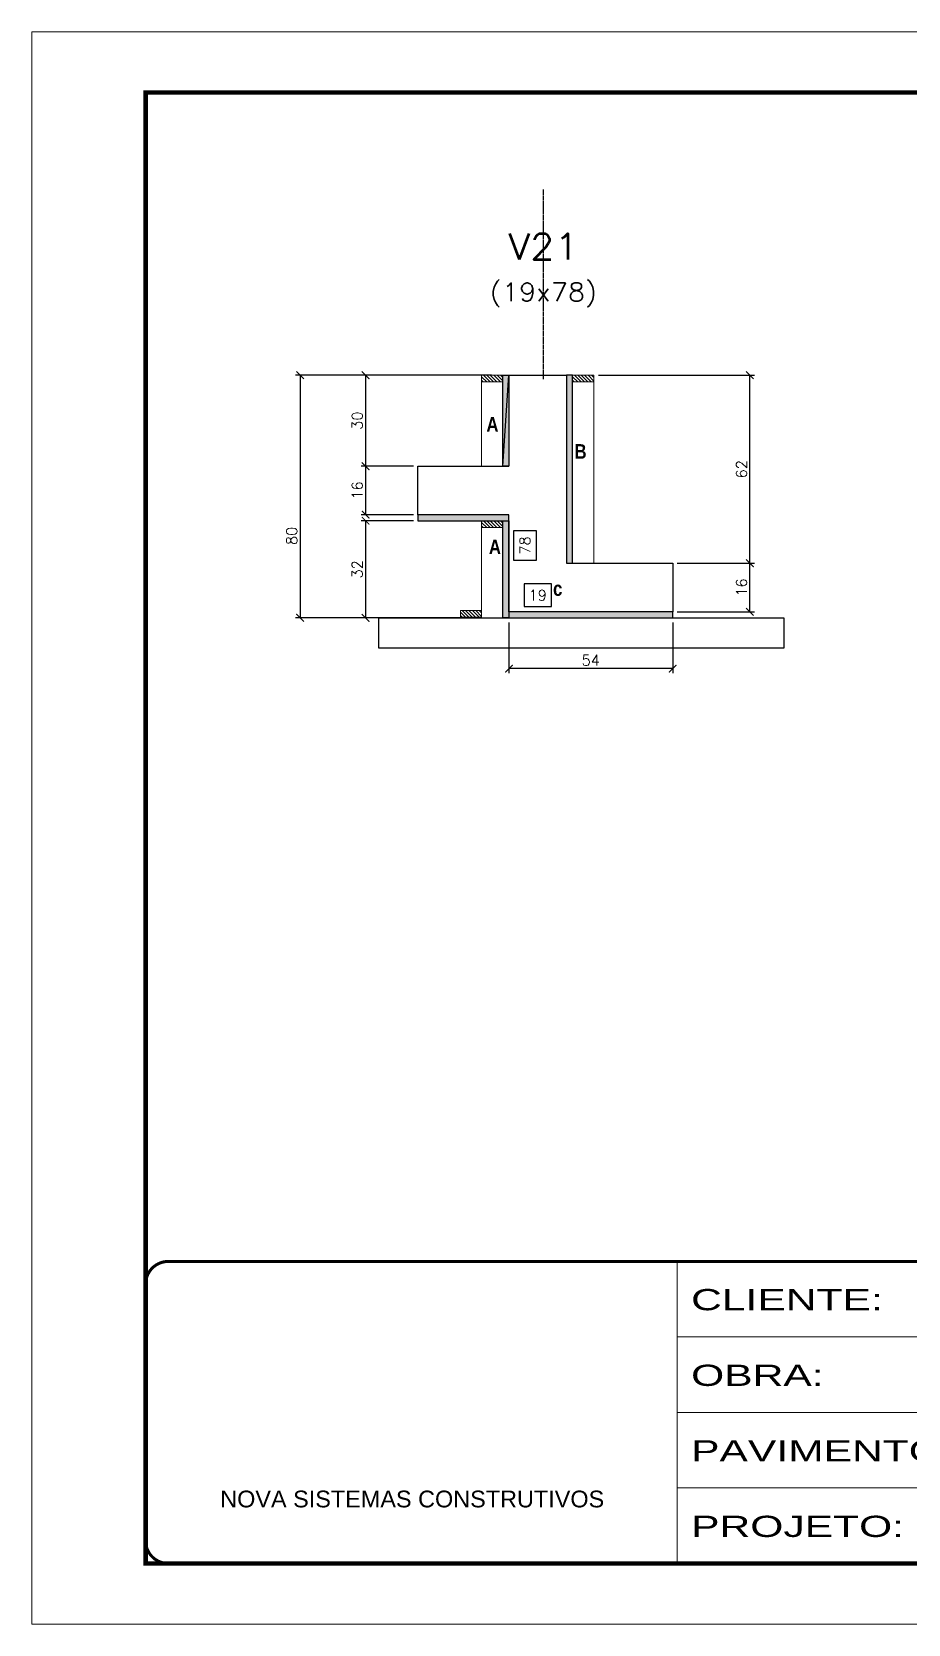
# Model space of a CAD drawing. Extents: x -10448 to -1189, y -11772 to 17235.
# Drawn here: x -5680 to -5102, y 7754 to 8804 of the extents above; entities that cross this region are included whole.
import ezdxf
from ezdxf.enums import TextEntityAlignment as Align

# ---------------------------------------------------------------- set-up
doc = ezdxf.new("R2010")
doc.units = 0
for name, pattern in [('CONTINUO', [0]), ('DASHED', [0.75, 0.5, -0.25]), ('HIDDEN', [0.375, 0.25, -0.125])]:
    doc.linetypes.add(name, pattern=pattern)
for name, color, linetype in [('barrote', 251, 'Continuous'), ('COTA', 241, 'Continuous'), ('Cota Seção (2x)', 4, 'Continuous'), ('detalhes', 4, 'Continuous'), ('Painéis', 200, 'Continuous'), ('Texto de Titulo', 7, 'Continuous'), ('Texto Qtd Sarr', 242, 'Continuous')]:
    doc.layers.add(name, color=color, linetype=linetype)
for name, color, linetype, lineweight in [('CONCRETO', 251, 'Continuous', 25), ('Folhas', 255, 'Continuous', 9), ('Hachura', 251, 'Continuous', 9), ('Madeira', 126, 'Continuous', 18), ('SARRAFO DE PRESSAO', 251, 'DASHED', 9), ('Texto Seção', 7, 'Continuous', 15)]:
    doc.layers.add(name, color=color, linetype=linetype, lineweight=lineweight)
doc.styles.add('ARIAL', font='arial.ttf')
doc.styles.add('Romans', font='romans.shx')
doc.styles.add('TECNICA', font='techb___.ttf', dxfattribs={"height": 10})
doc.styles.add('Tecnologia', font='')
doc.styles.get('Tecnologia').set_extended_font_data('Forgotten Futurist')
doc.dimstyles.new('Cota Seção (2x)', dxfattribs={"dimtxt": 7, "dimasz": 5, "dimexe": 3, "dimexo": 3, "dimgap": 2, "dimtad": 3, "dimdec": 1, "dimlfac": 0.5, "dimzin": 12, "dimdsep": 46, "dimtxsty": 'Romans', "dimblk": 'ARCHTICK', "dimcen": 0, "dimclrd": 4, "dimclre": 4, "dimclrt": 1, "dimadec": 1, "dimazin": 3, "dimtfac": 1, "dimtdec": 1, "dimtmove": 0, "dimatfit": 3, "dimldrblk": 'OBLIQUE', "dimfxl": 1, "dimtolj": 1, "dimtzin": 12, "dimarcsym": 0})
doc.dimstyles.new('Cota Seção interna', dxfattribs={"dimtxt": 7, "dimasz": 6, "dimexe": 0.18, "dimexo": 2, "dimgap": -4, "dimtad": 3, "dimdec": 1, "dimlfac": 0.5, "dimzin": 12, "dimdsep": 46, "dimtxsty": 'Romans', "dimblk": 'ARCHTICK', "dimcen": 0.09, "dimse1": 1, "dimse2": 1, "dimsd1": 1, "dimsd2": 1, "dimclrd": 180, "dimclre": 5, "dimclrt": 1, "dimadec": 0, "dimazin": 3, "dimtfac": 1, "dimtdec": 1, "dimtofl": 0, "dimtmove": 0, "dimatfit": 3, "dimldrblk": 'ARCHTICK', "dimfxl": 1, "dimtolj": 1, "dimtzin": 0, "dimarcsym": 0})

# ---------------------------------------------------------------- blocks, each defined once
blk = doc.blocks.new('9999999999')
at = {"color": 30, "linetype": 'CONTINUO'}
for p, q in [((98564.6, 34230.2), (98564.6, 34429.4)), ((98564.6, 34379.6), (99584, 34379.6)), ((98564.6, 34329.8), (99488, 34329.8)), ((98564.6, 34280), (99488, 34280))]:
    blk.add_line(p, q, dxfattribs=at)
at = {"color": 30, "linetype": 'CONTINUO', "const_width": 2}
blk.add_lwpolyline([(99584, 34230.2), (99584, 34414.4, 0.414214), (99569, 34429.4), (98229, 34429.4, 0.414214), (98214, 34414.4), (98214, 34245.2, 0.414214), (98229, 34230.2), (99584, 34230.2)], format="xyb", dxfattribs=at)
at = {"layer": 'Folhas'}
blk.add_lwpolyline([(98139, 34190.2), (99624, 34190.2), (99624, 35240.2), (98139, 35240.2)], close=True, dxfattribs=at)
at = {"layer": 'Folhas', "color": 30, "const_width": 3}
blk.add_lwpolyline([(98214, 34230.2), (99584, 34230.2), (99584, 35200.2), (98214, 35200.2)], close=True, dxfattribs=at)
at = {"color": 7, "linetype": 'Continuous', "ltscale": 5, "style": 'ARIAL'}
blk.add_text('NOVA SISTEMAS CONSTRUTIVOS', height=11.059, dxfattribs=at).set_placement((98263.2, 34267.2))
at = {"layer": 'Folhas', "color": 7, "style": 'Tecnologia', "width": 1.5}
for s, p in [('CLIENTE:', (98573.7, 34397.2)), ('OBRA:', (98573.7, 34347.3)), ('PAVIMENTO:', (98573.7, 34297.5)), ('PROJETO:', (98573.7, 34247.7))]:
    blk.add_text(s, height=14, dxfattribs=at).set_placement(p)
blk = doc.blocks.new('_ArchTick')
at = {"color": 0, "linetype": 'ByBlock', "const_width": 0.15}
blk.add_lwpolyline([(-0.5, -0.5), (0.5, 0.5)], dxfattribs=at)
blk = doc.blocks.new('*D854')
at = {"layer": 'COTA', "color": 4, "lineweight": -2, "transparency": 16777216}
for p, q in [((-5376.6, 8577.8), (-5462.7, 8577.8)), ((-5459.7, 8577.8), (-5459.7, 8517.8)), ((-5428.2, 8517.8), (-5462.7, 8517.8))]:
    blk.add_line(p, q, dxfattribs=at)
at = {"layer": 'Defpoints', "color": 0, "transparency": 16777216}
for p in [(-5373.6, 8577.8), (-5459.7, 8517.8), (-5425.2, 8517.8)]:
    blk.add_point(p, dxfattribs=at)
at = {"layer": 'COTA', "color": 4, "lineweight": -2, "transparency": 16777216, "xscale": 5, "yscale": 5, "zscale": 5}
for p, rotation in [((-5459.7, 8577.8), 90), ((-5459.7, 8517.8), 270)]:
    blk.add_blockref('_ArchTick', p, dxfattribs=dict(at, rotation=rotation))
at = {"layer": 'COTA', "color": 1, "transparency": 16777216, "insert": (-5465.2, 8547.8), "char_height": 7, "attachment_point": 5, "rotation": 90, "style": 'Romans'}
blk.add_mtext('\\A1;30', dxfattribs=at)
blk = doc.blocks.new('_Oblique')
at = {"color": 0, "linetype": 'ByBlock', "lineweight": -2}
blk.add_line((-0.5, -0.5), (0.5, 0.5), dxfattribs=at)
blk = doc.blocks.new('*D855')
at = {"layer": 'COTA', "color": 4, "lineweight": -2, "transparency": 16777216}
for p, q in [((-5428.2, 8517.8), (-5462.7, 8517.8)), ((-5459.7, 8517.8), (-5459.7, 8485.8)), ((-5428.2, 8485.8), (-5462.7, 8485.8))]:
    blk.add_line(p, q, dxfattribs=at)
at = {"layer": 'Defpoints', "color": 0, "transparency": 16777216}
for p in [(-5425.2, 8517.8), (-5459.7, 8485.8), (-5425.2, 8485.8)]:
    blk.add_point(p, dxfattribs=at)
at = {"layer": 'COTA', "color": 4, "lineweight": -2, "transparency": 16777216, "xscale": 5, "yscale": 5, "zscale": 5}
for p, rotation in [((-5459.7, 8517.8), 90), ((-5459.7, 8485.8), 270)]:
    blk.add_blockref('_ArchTick', p, dxfattribs=dict(at, rotation=rotation))
at = {"layer": 'COTA', "color": 1, "transparency": 16777216, "insert": (-5465.2, 8501.8), "char_height": 7, "attachment_point": 5, "rotation": 90, "style": 'Romans'}
blk.add_mtext('\\A1;16', dxfattribs=at)
blk = doc.blocks.new('*D856')
at = {"layer": 'COTA', "color": 4, "lineweight": -2, "transparency": 16777216}
for p, q in [((-5428.2, 8481.8), (-5462.7, 8481.8)), ((-5459.7, 8481.8), (-5459.7, 8417.8)), ((-5386.2, 8417.8), (-5462.7, 8417.8))]:
    blk.add_line(p, q, dxfattribs=at)
at = {"layer": 'Defpoints', "color": 0, "transparency": 16777216}
for p in [(-5425.2, 8481.8), (-5459.7, 8417.8), (-5383.2, 8417.8)]:
    blk.add_point(p, dxfattribs=at)
at = {"layer": 'COTA', "color": 4, "lineweight": -2, "transparency": 16777216, "xscale": 5, "yscale": 5, "zscale": 5}
for p, rotation in [((-5459.7, 8481.8), 90), ((-5459.7, 8417.8), 270)]:
    blk.add_blockref('_ArchTick', p, dxfattribs=dict(at, rotation=rotation))
at = {"layer": 'COTA', "color": 1, "transparency": 16777216, "insert": (-5465.2, 8449.8), "char_height": 7, "attachment_point": 5, "rotation": 90, "style": 'Romans'}
blk.add_mtext('\\A1;32', dxfattribs=at)
blk = doc.blocks.new('*D857')
at = {"layer": 'COTA', "color": 4, "lineweight": -2, "transparency": 16777216}
for p, q in [((-5376.6, 8577.8), (-5505.9, 8577.8)), ((-5502.9, 8577.8), (-5502.9, 8417.8)), ((-5386.2, 8417.8), (-5505.9, 8417.8))]:
    blk.add_line(p, q, dxfattribs=at)
at = {"layer": 'Defpoints', "color": 0, "transparency": 16777216}
for p in [(-5373.6, 8577.8), (-5502.9, 8417.8), (-5383.2, 8417.8)]:
    blk.add_point(p, dxfattribs=at)
at = {"layer": 'COTA', "color": 4, "lineweight": -2, "transparency": 16777216, "xscale": 5, "yscale": 5, "zscale": 5}
for p, rotation in [((-5502.9, 8577.8), 90), ((-5502.9, 8417.8), 270)]:
    blk.add_blockref('_ArchTick', p, dxfattribs=dict(at, rotation=rotation))
at = {"layer": 'COTA', "color": 1, "transparency": 16777216, "insert": (-5508.4, 8471.8), "char_height": 7, "attachment_point": 5, "rotation": 90, "style": 'Romans'}
blk.add_mtext('\\A1;80', dxfattribs=at)
blk = doc.blocks.new('*D858')
at = {"layer": 'Cota Seção (2x)', "color": 180, "lineweight": -2, "transparency": 16777216}
for p, q in [((-5347.1, 8475.1), (-5362.1, 8475.1)), ((-5362.1, 8475.1), (-5362.1, 8455.8)), ((-5347.1, 8455.8), (-5347.1, 8475.1)), ((-5362.1, 8455.8), (-5347.1, 8455.8))]:
    blk.add_line(p, q, dxfattribs=at)
at = {"layer": 'Defpoints', "color": 0, "transparency": 16777216}
for p in [(-5365.2, 8577.8), (-5365.2, 8421.8), (-5343.1, 8421.8)]:
    blk.add_point(p, dxfattribs=at)
at = {"layer": 'Cota Seção (2x)', "color": 1, "transparency": 16777216, "insert": (-5354.6, 8465.5), "char_height": 7, "attachment_point": 5, "rotation": 90, "style": 'Romans'}
blk.add_mtext('\\A1;78', dxfattribs=at)
blk = doc.blocks.new('*D859')
at = {"layer": 'COTA', "color": 4, "lineweight": -2, "transparency": 16777216}
for p, q in [((-5365.2, 8414.8), (-5365.2, 8381.3)), ((-5257.2, 8414.8), (-5257.2, 8381.3)), ((-5257.2, 8384.3), (-5365.2, 8384.3))]:
    blk.add_line(p, q, dxfattribs=at)
at = {"layer": 'Defpoints', "color": 0, "transparency": 16777216}
for p in [(-5365.2, 8417.8), (-5257.2, 8417.8), (-5365.2, 8384.3)]:
    blk.add_point(p, dxfattribs=at)
at = {"layer": 'COTA', "color": 4, "lineweight": -2, "transparency": 16777216, "xscale": 5, "yscale": 5, "zscale": 5}
for p, rotation in [((-5365.2, 8384.3), 179.9999999998437), ((-5257.2, 8384.3), 359.9999999998437)]:
    blk.add_blockref('_ArchTick', p, dxfattribs=dict(at, rotation=rotation))
at = {"layer": 'COTA', "color": 1, "transparency": 16777216, "insert": (-5311.2, 8389.8), "char_height": 7, "attachment_point": 5, "style": 'Romans'}
blk.add_mtext('\\A1;54', dxfattribs=at)
blk = doc.blocks.new('*D860')
at = {"layer": 'Cota Seção (2x)', "color": 180, "lineweight": -2, "transparency": 16777216}
for p, q in [((-5337.2, 8440.2), (-5355.2, 8440.2)), ((-5355.2, 8440.2), (-5355.2, 8425.2)), ((-5337.2, 8425.2), (-5337.2, 8440.2)), ((-5355.2, 8425.2), (-5337.2, 8425.2))]:
    blk.add_line(p, q, dxfattribs=at)
at = {"layer": 'Defpoints', "color": 0, "transparency": 16777216}
for p in [(-5365.2, 8577.8), (-5327.2, 8577.8), (-5365.2, 8421.2)]:
    blk.add_point(p, dxfattribs=at)
at = {"layer": 'Cota Seção (2x)', "color": 1, "transparency": 16777216, "insert": (-5346.2, 8432.7), "char_height": 7, "attachment_point": 5, "style": 'Romans'}
blk.add_mtext('\\A1;19', dxfattribs=at)
blk = doc.blocks.new('*D861')
at = {"layer": 'COTA', "color": 4, "lineweight": -2, "transparency": 16777216}
for p, q in [((-5254.2, 8453.8), (-5203.3, 8453.8)), ((-5206.3, 8421.8), (-5206.3, 8453.8)), ((-5254.2, 8421.8), (-5203.3, 8421.8))]:
    blk.add_line(p, q, dxfattribs=at)
at = {"layer": 'Defpoints', "color": 0, "transparency": 16777216}
for p in [(-5257.2, 8453.8), (-5206.3, 8453.8), (-5257.2, 8421.8)]:
    blk.add_point(p, dxfattribs=at)
at = {"layer": 'COTA', "color": 4, "lineweight": -2, "transparency": 16777216, "xscale": 5, "yscale": 5, "zscale": 5}
for p, rotation in [((-5206.3, 8453.8), 90), ((-5206.3, 8421.8), 270)]:
    blk.add_blockref('_ArchTick', p, dxfattribs=dict(at, rotation=rotation))
at = {"layer": 'COTA', "color": 1, "transparency": 16777216, "insert": (-5211.8, 8437.8), "char_height": 7, "attachment_point": 5, "rotation": 90, "style": 'Romans'}
blk.add_mtext('\\A1;16', dxfattribs=at)
blk = doc.blocks.new('*D862')
at = {"layer": 'COTA', "color": 4, "lineweight": -2, "transparency": 16777216}
for p, q in [((-5306.2, 8577.8), (-5203.3, 8577.8)), ((-5206.3, 8453.8), (-5206.3, 8577.8)), ((-5254.2, 8453.8), (-5203.3, 8453.8))]:
    blk.add_line(p, q, dxfattribs=at)
at = {"layer": 'Defpoints', "color": 0, "transparency": 16777216}
for p in [(-5309.2, 8577.8), (-5206.3, 8577.8), (-5257.2, 8453.8)]:
    blk.add_point(p, dxfattribs=at)
at = {"layer": 'COTA', "color": 4, "lineweight": -2, "transparency": 16777216, "xscale": 5, "yscale": 5, "zscale": 5}
for p, rotation in [((-5206.3, 8577.8), 90), ((-5206.3, 8453.8), 270)]:
    blk.add_blockref('_ArchTick', p, dxfattribs=dict(at, rotation=rotation))
at = {"layer": 'COTA', "color": 1, "transparency": 16777216, "insert": (-5211.8, 8515.8), "char_height": 7, "attachment_point": 5, "rotation": 90, "style": 'Romans'}
blk.add_mtext('\\A1;62', dxfattribs=at)
blk = doc.blocks.new('titulo1')
at = {"layer": 'Defpoints', "color": 252, "linetype": 'HIDDEN', "ltscale": 2}
blk.add_line((0, 0), (0, 125), dxfattribs=at)
at = {"layer": 'Defpoints', "style": 'Romans', "oblique": 15}
blk.add_attdef('FOLHA', text='', height=10, dxfattribs=at).set_placement((0, 15.6), align=Align.MIDDLE_CENTER)
at = {"layer": 'Texto Qtd Sarr', "color": 3, "style": 'Romans', "oblique": 15}
for tag, height, p in [('TITULO', 17, (0, 71.4)), ('SEÇÃO', 12, (0, 41.5))]:
    blk.add_attdef(tag, text='', height=height, dxfattribs=at).set_placement(p, align=Align.MIDDLE_CENTER)

msp = doc.modelspace()

# ---------------------------------------------------------------- hatches: boundary and pattern name
at = {"layer": 'Hachura'}
h = msp.add_hatch(dxfattribs=at)
h.set_pattern_fill('ANSI31', color=256, scale=0.5, angle=270, style=0)
h.set_pattern_definition([(315, (17830.8706, 92.541), (1.12253202, 1.12253202), [])])
h.paths.add_polyline_path([(-5383.2, 8577.78), (-5383.2, 8573.38), (-5369.2, 8573.38), (-5369.2, 8577.78)])
h = msp.add_hatch(color=256, dxfattribs=at)
h.dxf.hatch_style = 1
h.paths.add_polyline_path([(-5369.2, 8577.78), (-5365.2, 8577.78), (-5365.2, 8517.78), (-5369.2, 8517.78)])
h = msp.add_hatch(color=256, dxfattribs=at)
h.dxf.hatch_style = 1
h.paths.add_polyline_path([(-5327.2, 8453.78), (-5323.2, 8453.78), (-5323.2, 8577.78), (-5327.2, 8577.78)])
h = msp.add_hatch(dxfattribs=at)
h.set_pattern_fill('ANSI31', color=256, scale=0.5, angle=90, style=0)
h.set_pattern_definition([(135, (-28128.3697, 16881.0284), (-1.12253202, -1.12253202), [])])
h.paths.add_polyline_path([(-5309.2, 8577.78), (-5309.2, 8573.38), (-5323.2, 8573.38), (-5323.2, 8577.78)])
h = msp.add_hatch(color=256, dxfattribs=at)
h.dxf.hatch_style = 1
h.paths.add_polyline_path([(-5365.2, 8481.78), (-5365.2, 8485.78), (-5425.2, 8485.78), (-5425.2, 8481.78)])
h = msp.add_hatch(dxfattribs=at)
h.set_pattern_fill('ANSI31', color=256, scale=0.5, angle=270, style=0)
h.set_pattern_definition([(315, (17830.8706, -3.459), (1.12253202, 1.12253202), [])])
h.paths.add_polyline_path([(-5383.2, 8481.78), (-5383.2, 8477.38), (-5369.2, 8477.38), (-5369.2, 8481.78)])
h = msp.add_hatch(color=256, dxfattribs=at)
h.dxf.hatch_style = 1
h.paths.add_polyline_path([(-5365.2, 8481.78), (-5369.2, 8481.78), (-5369.2, 8417.78), (-5365.2, 8417.78)])
h = msp.add_hatch(dxfattribs=at)
h.set_pattern_fill('ANSI31', color=256, scale=0.5, angle=270, style=0)
h.set_pattern_definition([(315, (17686.8706, 188.541), (1.12253202, 1.12253202), [])])
h.paths.add_polyline_path([(-5397.2, 8418.18), (-5397.2, 8422.58), (-5383.2, 8422.58), (-5383.2, 8418.18)])
h = msp.add_hatch(color=256, dxfattribs=at)
h.dxf.hatch_style = 1
h.paths.add_polyline_path([(-5257.2, 8417.78), (-5257.2, 8421.78), (-5365.2, 8421.78), (-5365.2, 8417.78)])

# ---------------------------------------------------------------- linework, layer by layer
at = {"layer": 'barrote'}
msp.add_lwpolyline([(-5184.02, 8397.78), (-5450.93, 8397.78), (-5450.93, 8417.78), (-5184.02, 8417.78)], close=True, dxfattribs=at)
at = {"layer": 'CONCRETO'}
for points in [[(-5327.2, 8577.78), (-5327.2, 8453.78), (-5257.2, 8453.78), (-5257.2, 8421.78), (-5257.2, 8421.78), (-5257.2, 8421.78), (-5365.2, 8421.78), (-5365.2, 8485.78), (-5425.2, 8485.78), (-5425.2, 8517.78), (-5365.2, 8517.78)], [(-5365.2, 8517.78), (-5369.2, 8517.78), (-5365.2, 8577.78), (-5327.2, 8577.78)]]:
    msp.add_lwpolyline(points, dxfattribs=at)
at = {"layer": 'Madeira'}
for points in [[(-5383.2, 8577.78), (-5383.2, 8573.38), (-5369.2, 8573.38), (-5369.2, 8577.78)], [(-5383.2, 8577.78), (-5369.2, 8577.78), (-5369.2, 8517.78), (-5383.2, 8517.78)], [(-5309.2, 8577.78), (-5309.2, 8573.38), (-5323.2, 8573.38), (-5323.2, 8577.78)], [(-5309.2, 8453.78), (-5323.2, 8453.78), (-5323.2, 8577.78), (-5309.2, 8577.78)], [(-5383.2, 8481.78), (-5383.2, 8477.38), (-5369.2, 8477.38), (-5369.2, 8481.78)], [(-5383.2, 8481.78), (-5369.2, 8481.78), (-5369.2, 8417.78), (-5383.2, 8417.78)], [(-5397.2, 8418.18), (-5397.2, 8422.58), (-5383.2, 8422.58), (-5383.2, 8418.18)]]:
    msp.add_lwpolyline(points, close=True, dxfattribs=at)
at = {"layer": 'Painéis'}
for points in [[(-5369.2, 8577.78), (-5365.2, 8577.78), (-5365.2, 8517.78), (-5369.2, 8517.78)], [(-5323.2, 8577.78), (-5327.2, 8577.78), (-5327.2, 8453.78), (-5323.2, 8453.78)], [(-5365.2, 8481.78), (-5365.2, 8485.78), (-5425.2, 8485.78), (-5425.2, 8481.78)], [(-5369.2, 8481.78), (-5365.2, 8481.78), (-5365.2, 8417.78), (-5369.2, 8417.78)], [(-5257.2, 8417.78), (-5257.2, 8421.78), (-5365.2, 8421.78), (-5365.2, 8417.78)]]:
    msp.add_lwpolyline(points, close=True, dxfattribs=at)

# ---------------------------------------------------------------- block references
at = {"layer": 'SARRAFO DE PRESSAO', "color": 6, "linetype": 'ByBlock'}
msp.add_blockref('9999999999', (-103818.76, -26436), dxfattribs=at)
at = {"layer": 'Texto Seção'}
ref = msp.add_blockref('titulo1', (-5342.41, 8575.14), dxfattribs=at)
ref.add_attrib('TITULO', 'V21', dxfattribs={"layer": 'Texto de Titulo', "color": 7, "height": 17, "style": 'Romans', "width": 1.1}).set_placement((-5342.41, 8662.64), align=Align.MIDDLE_CENTER)
ref.add_attrib('SEÇÃO', '(19x78)', dxfattribs={"layer": 'Texto de Titulo', "color": 7, "height": 12, "style": 'Romans', "width": 1.1}).set_placement((-5342.41, 8632.64), align=Align.MIDDLE_CENTER)

# ---------------------------------------------------------------- texts
at = {"layer": 'detalhes', "style": 'TECNICA'}
for s, p in [('A', (-5380.03, 8540.57)), ('B', (-5321.9, 8522.71)), ('A', (-5378.39, 8459.81)), ('c', (-5336.08, 8432.28))]:
    msp.add_text(s, height=9.6, rotation=360, dxfattribs=at).set_placement(p)

# ---------------------------------------------------------------- dimensions: what is measured, and where the dimension line sits
at = {"layer": 'COTA'}
dim = msp.add_linear_dim(base=(-5502.89, 8417.78), p1=(-5373.6, 8577.78), p2=(-5383.2, 8417.78), angle=90, dimstyle='Cota Seção (2x)', dxfattribs=at)
dim.commit()
dim.dimension.update_dxf_attribs({"geometry": '*D857', "text_midpoint": (-5502.89, 8471.78), "dimtype": 160})
for base, p1, p2, angle, picture, middle in [((-5459.66, 8517.78), (-5373.6, 8577.78), (-5425.2, 8517.78), 90, '*D854', (-5465.16, 8547.78)), ((-5206.3, 8577.78), (-5257.2, 8453.78), (-5309.2, 8577.78), 90, '*D862', (-5211.8, 8515.78)), ((-5459.66, 8485.78), (-5425.2, 8517.78), (-5425.2, 8485.78), 90, '*D855', (-5465.16, 8501.78)), ((-5459.66, 8417.78), (-5425.2, 8481.78), (-5383.2, 8417.78), 90, '*D856', (-5465.16, 8449.78)), ((-5206.3, 8453.78), (-5257.2, 8421.78), (-5257.2, 8453.78), 90, '*D861', (-5211.8, 8437.78)), ((-5365.2, 8384.34), (-5257.2, 8417.78), (-5365.2, 8417.78), 180, '*D859', (-5311.2, 8389.84))]:
    dim = msp.add_linear_dim(base=base, p1=p1, p2=p2, angle=angle, dimstyle='Cota Seção (2x)', dxfattribs=at)
    dim.commit()
    dim.dimension.update_dxf_attribs({"geometry": picture, "text_midpoint": middle})
at = {"layer": 'Cota Seção (2x)'}
for base, p1, p2, angle, picture, middle in [((-5343.07, 8421.78), (-5365.2, 8577.78), (-5365.2, 8421.78), 90, '*D858', (-5343.07, 8465.46)), ((-5365.2, 8421.2), (-5327.2, 8577.78), (-5365.2, 8577.78), 180, '*D860', (-5346.2, 8421.2))]:
    dim = msp.add_linear_dim(base=base, p1=p1, p2=p2, angle=angle, dimstyle='Cota Seção interna', dxfattribs=at)
    dim.commit()
    dim.dimension.update_dxf_attribs({"geometry": picture, "text_midpoint": middle, "dimtype": 160})

doc.saveas('drawing.dxf')
